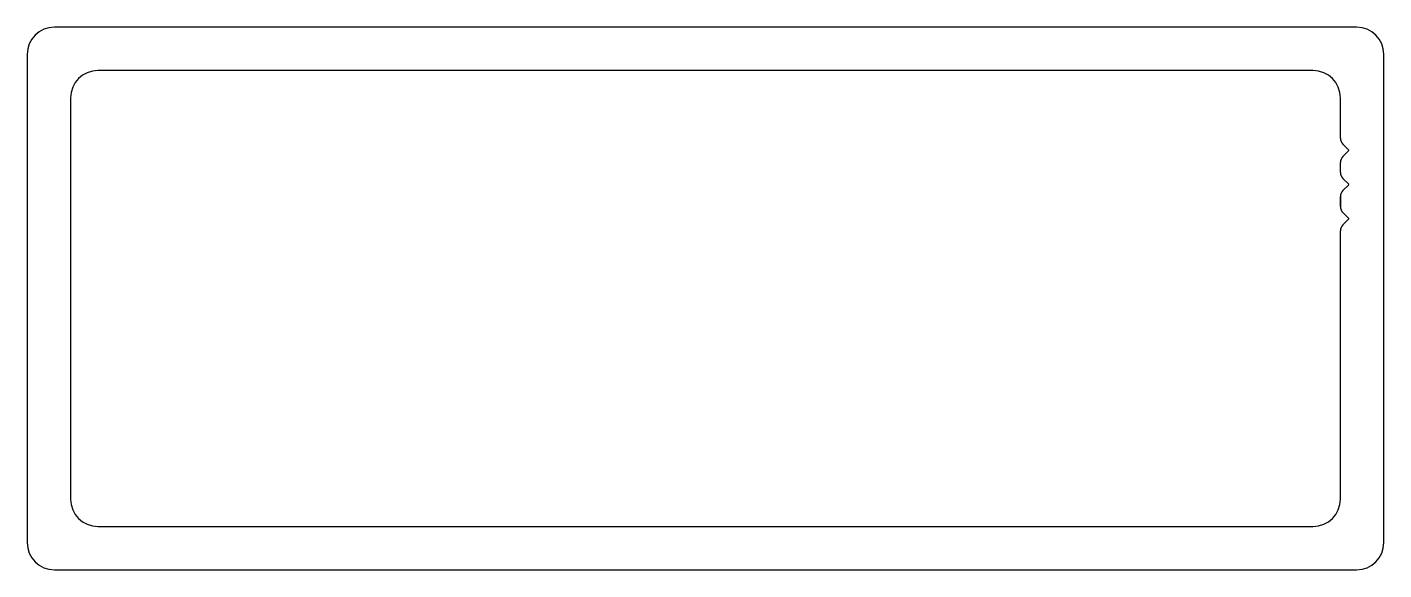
# Model space of a CAD drawing. Header units: inches. Extents: x -18.9 to 20.8, y 0 to 15.9.
import ezdxf

# ---------------------------------------------------------------- set-up
doc = ezdxf.new("R2010")
doc.units = ezdxf.units.IN
doc.header["$MEASUREMENT"] = 0
doc.layers.add('1', color=7, linetype='Continuous')

msp = doc.modelspace()

# ---------------------------------------------------------------- linework, layer by layer
at = {"color": 7}
for p, q in [((20.03, 15.896), (-18.06, 15.896)), ((-18.86, 15.096), (-18.86, 0.816)), ((20.83, 0.816), (20.83, 15.096)), ((-18.06, 0.016), (20.03, 0.016))]:
    msp.add_line(p, q, dxfattribs=at)
for centre, start, end in [((-18.06, 15.096), 90, 180), ((20.03, 15.096), 360, 90), ((-18.06, 0.816), 180, 270), ((20.03, 0.816), 270, 0)]:
    msp.add_arc(centre, 0.8, start, end, dxfattribs=at)
at = {"layer": '1', "color": 7, "linetype": 'Continuous'}
for p, q in [((18.76, 14.626), (-16.79, 14.626)), ((-17.59, 13.826), (-17.59, 2.086)), ((19.56, 12.645), (19.56, 13.826)), ((19.805, 12.297), (19.634, 12.468)), ((19.56, 11.645), (19.56, 11.938)), ((19.634, 12.115), (19.805, 12.286)), ((19.805, 11.297), (19.634, 11.468)), ((19.634, 11.115), (19.805, 11.286)), ((19.56, 10.645), (19.56, 10.938)), ((19.56, 10.938), (19.56, 10.645)), ((19.56, 10.645), (19.56, 10.938)), ((19.56, 10.938), (19.56, 10.645)), ((19.56, 10.645), (19.56, 10.938)), ((19.805, 10.297), (19.634, 10.468)), ((19.56, 9.938), (19.56, 9.938)), ((19.56, 2.086), (19.56, 9.938)), ((19.634, 10.115), (19.805, 10.286)), ((-16.79, 1.286), (18.76, 1.286))]:
    msp.add_line(p, q, dxfattribs=at)
for centre, radius, start, end in [((-16.79, 13.826), 0.8, 90, 180), ((18.76, 13.826), 0.8, 360, 90), ((19.81, 12.645), 0.25, 180, 225), ((19.81, 11.938), 0.25, 135, 180), ((19.799, 12.291), 0.008, 315, 45), ((19.81, 11.645), 0.25, 180, 225), ((19.81, 10.938), 0.25, 135, 180), ((19.799, 11.291), 0.008, 315, 45), ((19.81, 10.645), 0.25, 180, 225), ((19.81, 9.938), 0.25, 135, 180), ((19.799, 10.291), 0.008, 315, 45), ((-16.79, 2.086), 0.8, 180, 270), ((18.76, 2.086), 0.8, 270, 360)]:
    msp.add_arc(centre, radius, start, end, dxfattribs=at)

doc.saveas('drawing.dxf')
